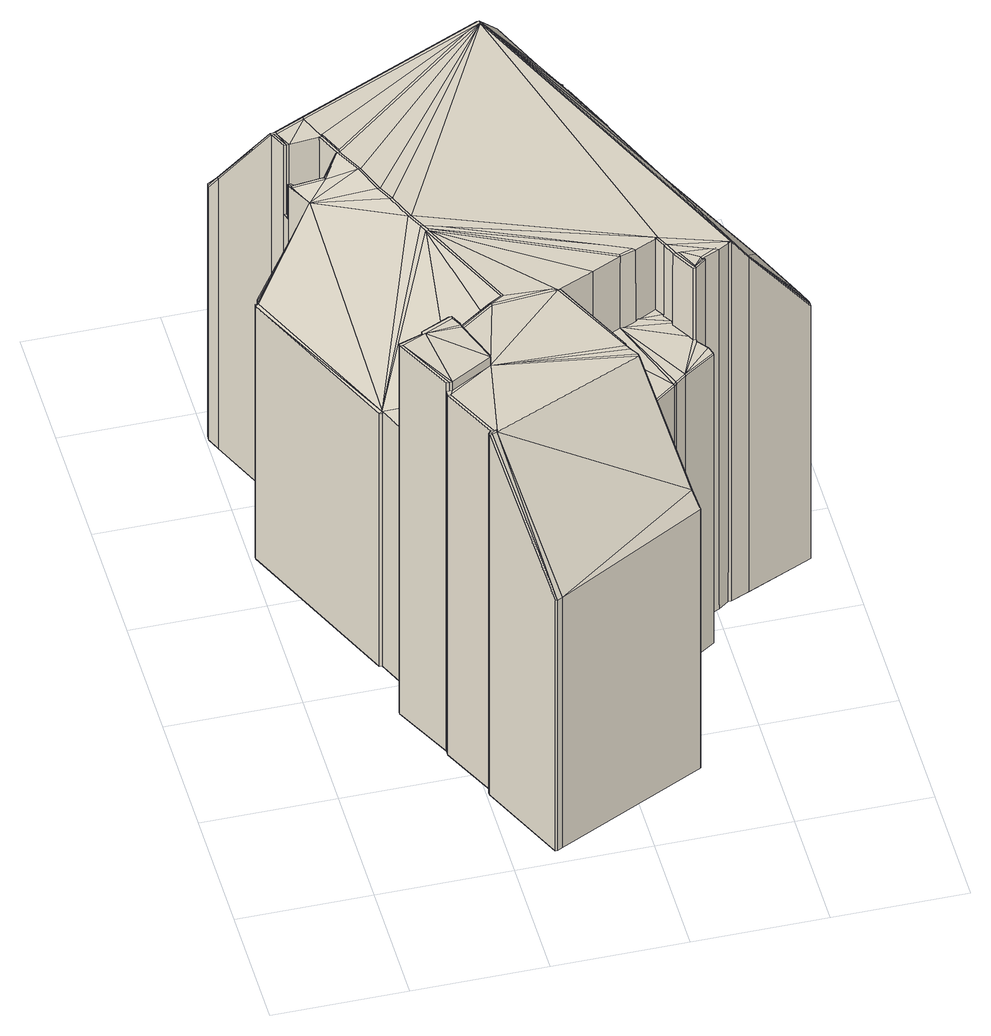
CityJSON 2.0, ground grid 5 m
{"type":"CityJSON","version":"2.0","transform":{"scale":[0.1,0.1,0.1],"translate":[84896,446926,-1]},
"CityObjects":{
"building1":{"type":"Building","children":["building1-1"]},
"building1-1":{"type":"BuildingPart","parents":["building1"],"geometry":[{"type":"Solid","lod":"2.2","boundaries":[[[[0,1,2,3]],[[3,0,3,4]],[[5,6,7,8,9,10,11,12,13,14,15,16,17,18,19,20,21,22,23,24,25,26,27,28,29,30,31,32,33,34,35,36,37,38,2,1,39,40,41,42,43,44,45,46,47,48,49,50,51,52,53,54,55,56,57,58,59,60,61,62,63,64,65,66,67,68,69,70,71,72,73,74,75,76,77,78,79,80]],[[3,2,38,81]],[[4,3,81,82]],[[83,84,3,4]],[[3,84,85]],[[3,85,86]],[[3,86,87]],[[87,39,1,0,3]],[[82,88,4]],[[88,83,4]],[[89,6,5,90]],[[90,5,80,91]],[[7,6,89,92]],[[8,7,92,93]],[[9,8,93,94,95]],[[10,9,95,96]],[[11,10,96,97]],[[12,11,97,98,99]],[[13,12,99,100]],[[14,13,100,101,102]],[[15,14,102,103]],[[16,15,103,104,105]],[[17,16,105,106]],[[18,17,106,107]],[[19,18,107,108]],[[20,19,108,109]],[[21,20,109,110]],[[22,21,110,111]],[[112,23,22,111]],[[113,24,23,112]],[[114,115,116,25,24,113]],[[25,116,117]],[[26,25,117,118]],[[27,26,118,119]],[[28,27,119,120]],[[121,29,28,120]],[[122,30,29,121]],[[123,124,125,30,122]],[[31,30,125,126]],[[32,31,126,127]],[[33,32,127,128,129]],[[34,33,129,130]],[[35,34,130,131]],[[36,35,131,132]],[[133,37,36,132]],[[81,38,37,133]],[[134,40,39,87]],[[134,135,41,40]],[[136,42,41,135]],[[137,138,43,42,136]],[[44,43,138,139]],[[45,44,139,140]],[[46,45,140,141]],[[142,47,46,141]],[[143,48,47,142]],[[144,49,48,143]],[[145,50,49,144]],[[146,51,50,145]],[[147,52,51,146]],[[147,148,149,53,52]],[[54,53,149,150]],[[55,54,150,151]],[[56,55,151,152]],[[153,57,56,152]],[[154,58,57,153]],[[155,59,58,154]],[[156,60,59,155]],[[157,61,60,156]],[[62,61,157,158]],[[63,62,158,159]],[[160,64,63,159]],[[65,64,160,161]],[[66,65,161,162]],[[163,66,162,164,165]],[[166,67,66,163]],[[68,67,166,167]],[[69,68,167,168,169]],[[170,70,69,169]],[[170,171,172,71,70]],[[173,72,71,172]],[[174,73,72,173]],[[74,73,174,175]],[[75,74,175,176]],[[177,75,176,178]],[[76,75,177,179]],[[77,76,179,180]],[[181,78,77,180,182,183]],[[184,79,78,181]],[[91,80,79,184,185]],[[82,81,133,132]],[[131,82,132]],[[130,82,131]],[[129,82,130]],[[129,88,82]],[[186,187,84,83]],[[188,83,88]],[[115,83,188]],[[109,83,115]],[[108,83,109]],[[189,190,83,108]],[[190,191,186,83]],[[84,192,193]],[[84,193,85]],[[84,187,194,195,196]],[[197,198,84,196]],[[84,198,199]],[[84,199,200]],[[84,200,192]],[[85,201,202,203,204]],[[204,205,206,207,208,209,85]],[[85,209,210,86]],[[85,193,211,201]],[[86,210,212,213]],[[87,86,213,214,215,216]],[[216,217,134,87]],[[218,88,129]],[[219,220,88,218]],[[221,188,88,220,222]],[[92,89,90,223]],[[223,90,91,224]],[[225,91,185,226]],[[224,91,225,227,228,229]],[[93,92,223]],[[230,93,223]],[[94,93,230]],[[231,94,230,232]],[[233,95,94,231]],[[96,95,233,97]],[[234,235,98,97]],[[98,235,236,237]],[[99,98,237]],[[99,237,100]],[[237,238,100]],[[100,238,239]],[[101,100,239]],[[240,102,101,241,242]],[[103,102,240]],[[103,240,242,243,244]],[[103,244,245,104]],[[104,245,246,247]],[[105,104,247]],[[105,247,248]],[[105,248,189]],[[106,105,189]],[[107,106,189,108]],[[114,109,115]],[[110,109,114]],[[110,114,111]],[[111,114,113,112]],[[249,115,188]],[[121,115,249]],[[120,115,121]],[[250,115,120]],[[117,116,115,250]],[[118,117,250,119]],[[119,250,120]],[[121,122,121,120]],[[249,123,122,121]],[[249,188,221,123]],[[221,222,251,252,124,123]],[[124,252,126,125]],[[252,251,126]],[[251,222,220,126]],[[219,126,220]],[[127,126,219]],[[127,219,218,128]],[[128,218,129]],[[217,253,134]],[[134,253,135]],[[253,137,136,135]],[[213,212,254,137]],[[254,255,138,137]],[[214,213,137,253]],[[255,256,139,138]],[[139,256,140]],[[140,256,141]],[[256,143,142,141]],[[257,144,143,256]],[[258,145,144,257]],[[259,146,145,258]],[[260,147,146,259]],[[148,147,260,261]],[[262,150,149]],[[262,263,264,150]],[[150,264,265,151]],[[151,265,153,152]],[[265,154,153]],[[265,266,154]],[[154,266,155]],[[267,157,156,155]],[[266,267,155]],[[158,157,267,268]],[[159,158,268,269,270]],[[271,160,159,270]],[[161,160,271,272,164,162]],[[273,166,163,165]],[[165,164,272,274]],[[274,273,165]],[[167,166,273,275,276,277,278,279,168]],[[280,169,168,279]],[[281,170,169,280]],[[282,171,170,281]],[[182,178,171]],[[178,174,171]],[[171,174,173]],[[171,173,172]],[[283,171,282,284,285]],[[286,171,283]],[[287,171,286]],[[287,182,171]],[[175,174,178,176]],[[182,177,178]],[[179,177,182,180]],[[288,184,181,289,290]],[[289,181,183,291]],[[292,293,182]],[[293,183,182]],[[294,182,287]],[[295,182,294]],[[296,182,295]],[[292,182,296]],[[291,183,293,297]],[[185,184,288,226]],[[228,227,187,186]],[[191,229,228,186]],[[187,227,298]],[[187,298,194]],[[189,248,190]],[[248,299,190]],[[299,239,190]],[[239,238,190]],[[238,191,190]],[[230,191,238]],[[230,223,191]],[[191,223,229]],[[200,295,294,192]],[[192,294,287,193]],[[193,287,286,211]],[[298,300,301,302,303,194]],[[194,303,304,198]],[[195,194,198,197]],[[196,195,197]],[[198,304,296,199]],[[199,296,295,200]],[[201,211,305,202]],[[202,305,306,203]],[[306,307,204,203]],[[307,308,309,310,205,204]],[[205,310,311,312,206]],[[207,206,312,313,314]],[[208,207,314]],[[209,208,314,313,210]],[[210,313,312,311,315,212]],[[286,283,316,305,211]],[[212,315,317,255,254]],[[215,214,253,217]],[[216,215,217]],[[229,223,224]],[[227,225,226]],[[226,288,300,298]],[[298,227,226]],[[232,230,238,318,319,320]],[[233,231,232,320]],[[97,233,320,234]],[[235,234,236]],[[238,237,236,234,318]],[[321,239,299,322,323]],[[241,101,239,321]],[[324,242,241,321,323]],[[242,324,322,243]],[[245,244,243,325,246]],[[247,246,326,248]],[[246,325,327,326]],[[327,322,299,248,326]],[[309,308,256,255,317]],[[308,257,256]],[[308,258,257]],[[328,258,308]],[[328,259,258]],[[329,259,328]],[[329,260,259]],[[260,329,330,261]],[[330,331,148,261]],[[331,263,148]],[[148,263,262,149]],[[263,271,270,269,266]],[[263,266,264]],[[332,263,331]],[[332,333,334,335,263]],[[336,263,335,337]],[[274,272,263,336]],[[272,271,263]],[[264,266,265]],[[268,267,266,269]],[[275,273,274]],[[336,275,274]],[[338,275,336]],[[339,275,338]],[[276,275,339]],[[277,276,339,340]],[[341,342,277,340,343,344,345]],[[285,284,278,277,342]],[[281,280,279,278,284,282]],[[283,285,342,341,346,347]],[[283,347,348]],[[316,283,348,349]],[[289,291,350,290]],[[350,291,297,351]],[[352,292,304,353]],[[297,293,292,352]],[[304,292,296]],[[351,297,352]],[[288,290,300]],[[300,290,354]],[[301,300,354]],[[301,354,355,356,357,302]],[[303,302,357,358,353,304]],[[305,316,307,306]],[[307,316,359]],[[359,328,308,307]],[[310,309,317,315,311]],[[331,316,349,360]],[[359,316,331]],[[234,320,319,318]],[[243,322,327,325]],[[322,324,323]],[[359,331,330,329,328]],[[361,332,331,360]],[[362,333,332,361]],[[363,344,343,364,365,333,362]],[[333,365,334]],[[365,364,339,337,335,334]],[[339,338,336,337]],[[340,339,338,339]],[[364,343,340,339]],[[346,341,345,366,367]],[[366,345,344,363,367]],[[346,367,363,368,347]],[[368,361,349,348]],[[348,347,368]],[[361,360,349]],[[354,290,350,351]],[[355,354,351,352]],[[352,353,358,356,355]],[[357,356,358]],[[368,363,362,361]]]]}]}
},
"vertices":[
[155,113,176],[155,113,5],[156,113,5],[156,113,176],[156,114,176],[3,231,5],[1,236,5],[1,237,5],[1,238,5],[34,252,5],[62,265,5],[63,265,5],[64,266,5],[76,271,5],[78,272,5],[92,278,5],[105,284,5],[116,289,5],[117,289,5],[117,288,5],[126,267,5],[131,256,5],[132,255,5],[132,254,5],[131,254,5],[132,251,5],[132,252,5],[133,252,5],[142,231,5],[142,230,5],[142,229,5],[143,229,5],[162,186,5],[176,157,5],[186,134,5],[188,129,5],[188,128,5],[188,127,5],[163,116,5],[151,110,5],[144,107,5],[145,107,5],[145,106,5],[141,103,5],[141,102,5],[144,98,5],[145,95,5],[145,94,5],[133,86,5],[129,83,5],[128,82,5],[120,76,5],[108,71,5],[109,69,5],[111,66,5],[123,39,5],[125,35,5],[125,34,5],[69,7,5],[67,6,5],[66,6,5],[51,39,5],[51,40,5],[52,41,5],[42,62,5],[42,63,5],[42,64,5],[31,86,5],[31,87,5],[40,90,5],[35,102,5],[31,111,5],[30,111,5],[2,174,5],[2,175,5],[3,175,5],[3,176,5],[24,185,5],[19,195,5],[18,198,5],[15,204,5],[163,116,164],[163,117,164],[99,242,176],[99,241,176],[132,121,176],[134,117,176],[151,110,176],[152,192,135],[1,236,125],[3,231,133],[15,204,176],[1,237,125],[1,238,125],[34,252,125],[34,252,24],[62,265,24],[63,265,24],[63,265,125],[64,266,125],[76,271,125],[78,272,125],[78,272,116],[92,278,116],[92,278,125],[105,284,125],[116,289,125],[117,289,125],[117,288,126],[126,267,126],[131,256,126],[132,255,126],[132,254,126],[131,254,126],[131,255,126],[132,251,128],[132,251,127],[132,251,126],[132,252,126],[133,252,126],[142,231,126],[142,230,126],[142,229,126],[142,228,127],[142,228,117],[142,229,117],[143,229,117],[162,186,117],[162,186,125],[176,157,125],[186,134,125],[188,129,125],[188,128,125],[188,127,125],[144,107,176],[145,107,176],[145,106,176],[141,103,176],[141,103,142],[141,102,142],[144,98,142],[145,95,142],[145,94,142],[133,86,142],[129,83,142],[128,82,142],[120,76,142],[108,71,142],[108,71,176],[109,69,176],[111,66,176],[123,39,134],[125,35,128],[125,34,128],[69,7,124],[67,6,124],[66,6,124],[51,39,176],[51,40,176],[52,41,176],[42,62,176],[42,63,176],[42,64,176],[42,64,180],[43,64,176],[43,64,180],[31,86,180],[31,87,180],[40,90,180],[40,90,126],[35,102,126],[31,111,126],[31,111,125],[30,111,125],[2,174,125],[2,175,125],[3,175,125],[3,175,126],[3,174,126],[3,176,126],[24,185,158],[19,195,143],[24,185,159],[19,195,159],[18,198,143],[18,198,176],[28,210,176],[28,209,176],[140,222,134],[116,288,126],[98,242,176],[27,210,176],[48,163,176],[52,153,176],[32,199,176],[32,200,176],[94,238,176],[36,191,176],[36,190,176],[41,180,176],[45,169,176],[61,145,176],[113,122,176],[122,118,176],[123,117,176],[123,117,142],[124,118,142],[125,118,142],[131,121,142],[131,121,176],[133,117,176],[55,147,176],[135,112,176],[136,112,176],[137,112,176],[138,112,176],[150,111,176],[144,108,176],[160,187,127],[160,187,117],[152,192,118],[140,221,133],[140,221,118],[3,232,133],[15,205,176],[16,204,176],[19,198,176],[17,204,176],[17,205,176],[16,205,176],[34,250,127],[35,252,125],[35,251,127],[35,252,24],[63,264,24],[63,264,125],[63,264,126],[63,264,127],[63,263,128],[82,267,134],[78,272,117],[79,272,125],[79,272,117],[92,276,117],[92,277,116],[92,277,125],[92,275,128],[92,276,128],[93,274,131],[142,229,127],[133,251,126],[141,223,118],[141,224,118],[141,104,176],[140,103,176],[140,103,142],[133,87,142],[129,84,142],[128,83,142],[120,77,142],[108,72,142],[108,72,176],[70,72,176],[60,73,176],[111,65,176],[123,38,134],[54,40,176],[52,39,176],[52,40,176],[54,41,176],[53,41,176],[43,62,176],[44,64,176],[32,86,180],[44,64,180],[41,90,180],[52,95,180],[52,96,180],[51,96,180],[40,91,180],[40,91,126],[50,95,142],[51,95,142],[55,144,176],[51,96,144],[52,96,144],[54,147,176],[51,153,176],[19,198,143],[19,196,143],[20,196,143],[19,196,159],[30,187,167],[20,194,159],[47,163,176],[44,169,176],[40,180,176],[20,195,159],[20,198,176],[85,267,136],[20,198,143],[30,199,142],[31,199,142],[31,199,176],[35,190,176],[56,145,176],[117,116,176],[117,115,176],[117,115,142],[118,115,142],[119,115,142],[135,113,142],[135,114,142],[133,117,142],[133,118,142],[135,112,142],[56,144,176],[139,105,142],[63,263,24],[41,253,24],[35,251,24],[83,267,134],[85,267,118],[83,267,118],[80,270,117],[92,275,117],[93,273,130],[93,273,117],[106,110,142],[93,104,142],[93,104,176],[92,104,176],[68,102,176],[55,93,176],[59,76,176],[60,74,176],[60,73,180],[60,74,180],[54,90,180],[54,91,180],[54,92,180],[53,95,145],[52,96,145],[54,92,176],[53,93,176],[53,93,145],[63,100,161],[67,103,167],[72,106,176],[73,106,176],[20,196,159],[21,195,159],[30,188,167],[35,191,175],[21,195,143],[30,188,143],[31,189,142],[32,198,142],[35,191,142],[106,110,176],[90,105,176],[68,103,176],[55,94,176],[54,94,176],[54,91,176],[54,90,176],[54,93,145],[54,94,146],[67,103,176]
]}
